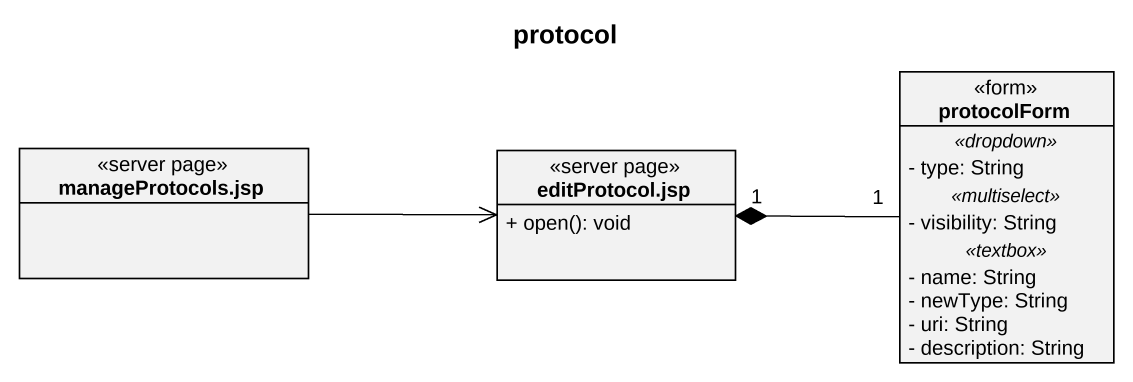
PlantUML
@startuml
title protocol
hide circle
hide empty members
skinparam classAttributeIconSize 0
class protocolForm <<form>> {
  .. <<dropdown>> ..
  - type: String
  .. <<multiselect>> ..
  - visibility: String
  .. <<textbox>> ..
  - name: String
  - newType: String
  - uri: String
  - description: String
}
class "manageProtocols.jsp" as manageProtocols_jsp <<server page>>
class "editProtocol.jsp" as editProtocol_jsp <<server page>> {
  + open(): void
}
protocolForm "1" -left-* "1" editProtocol_jsp
manageProtocols_jsp -right-> editProtocol_jsp
@enduml
